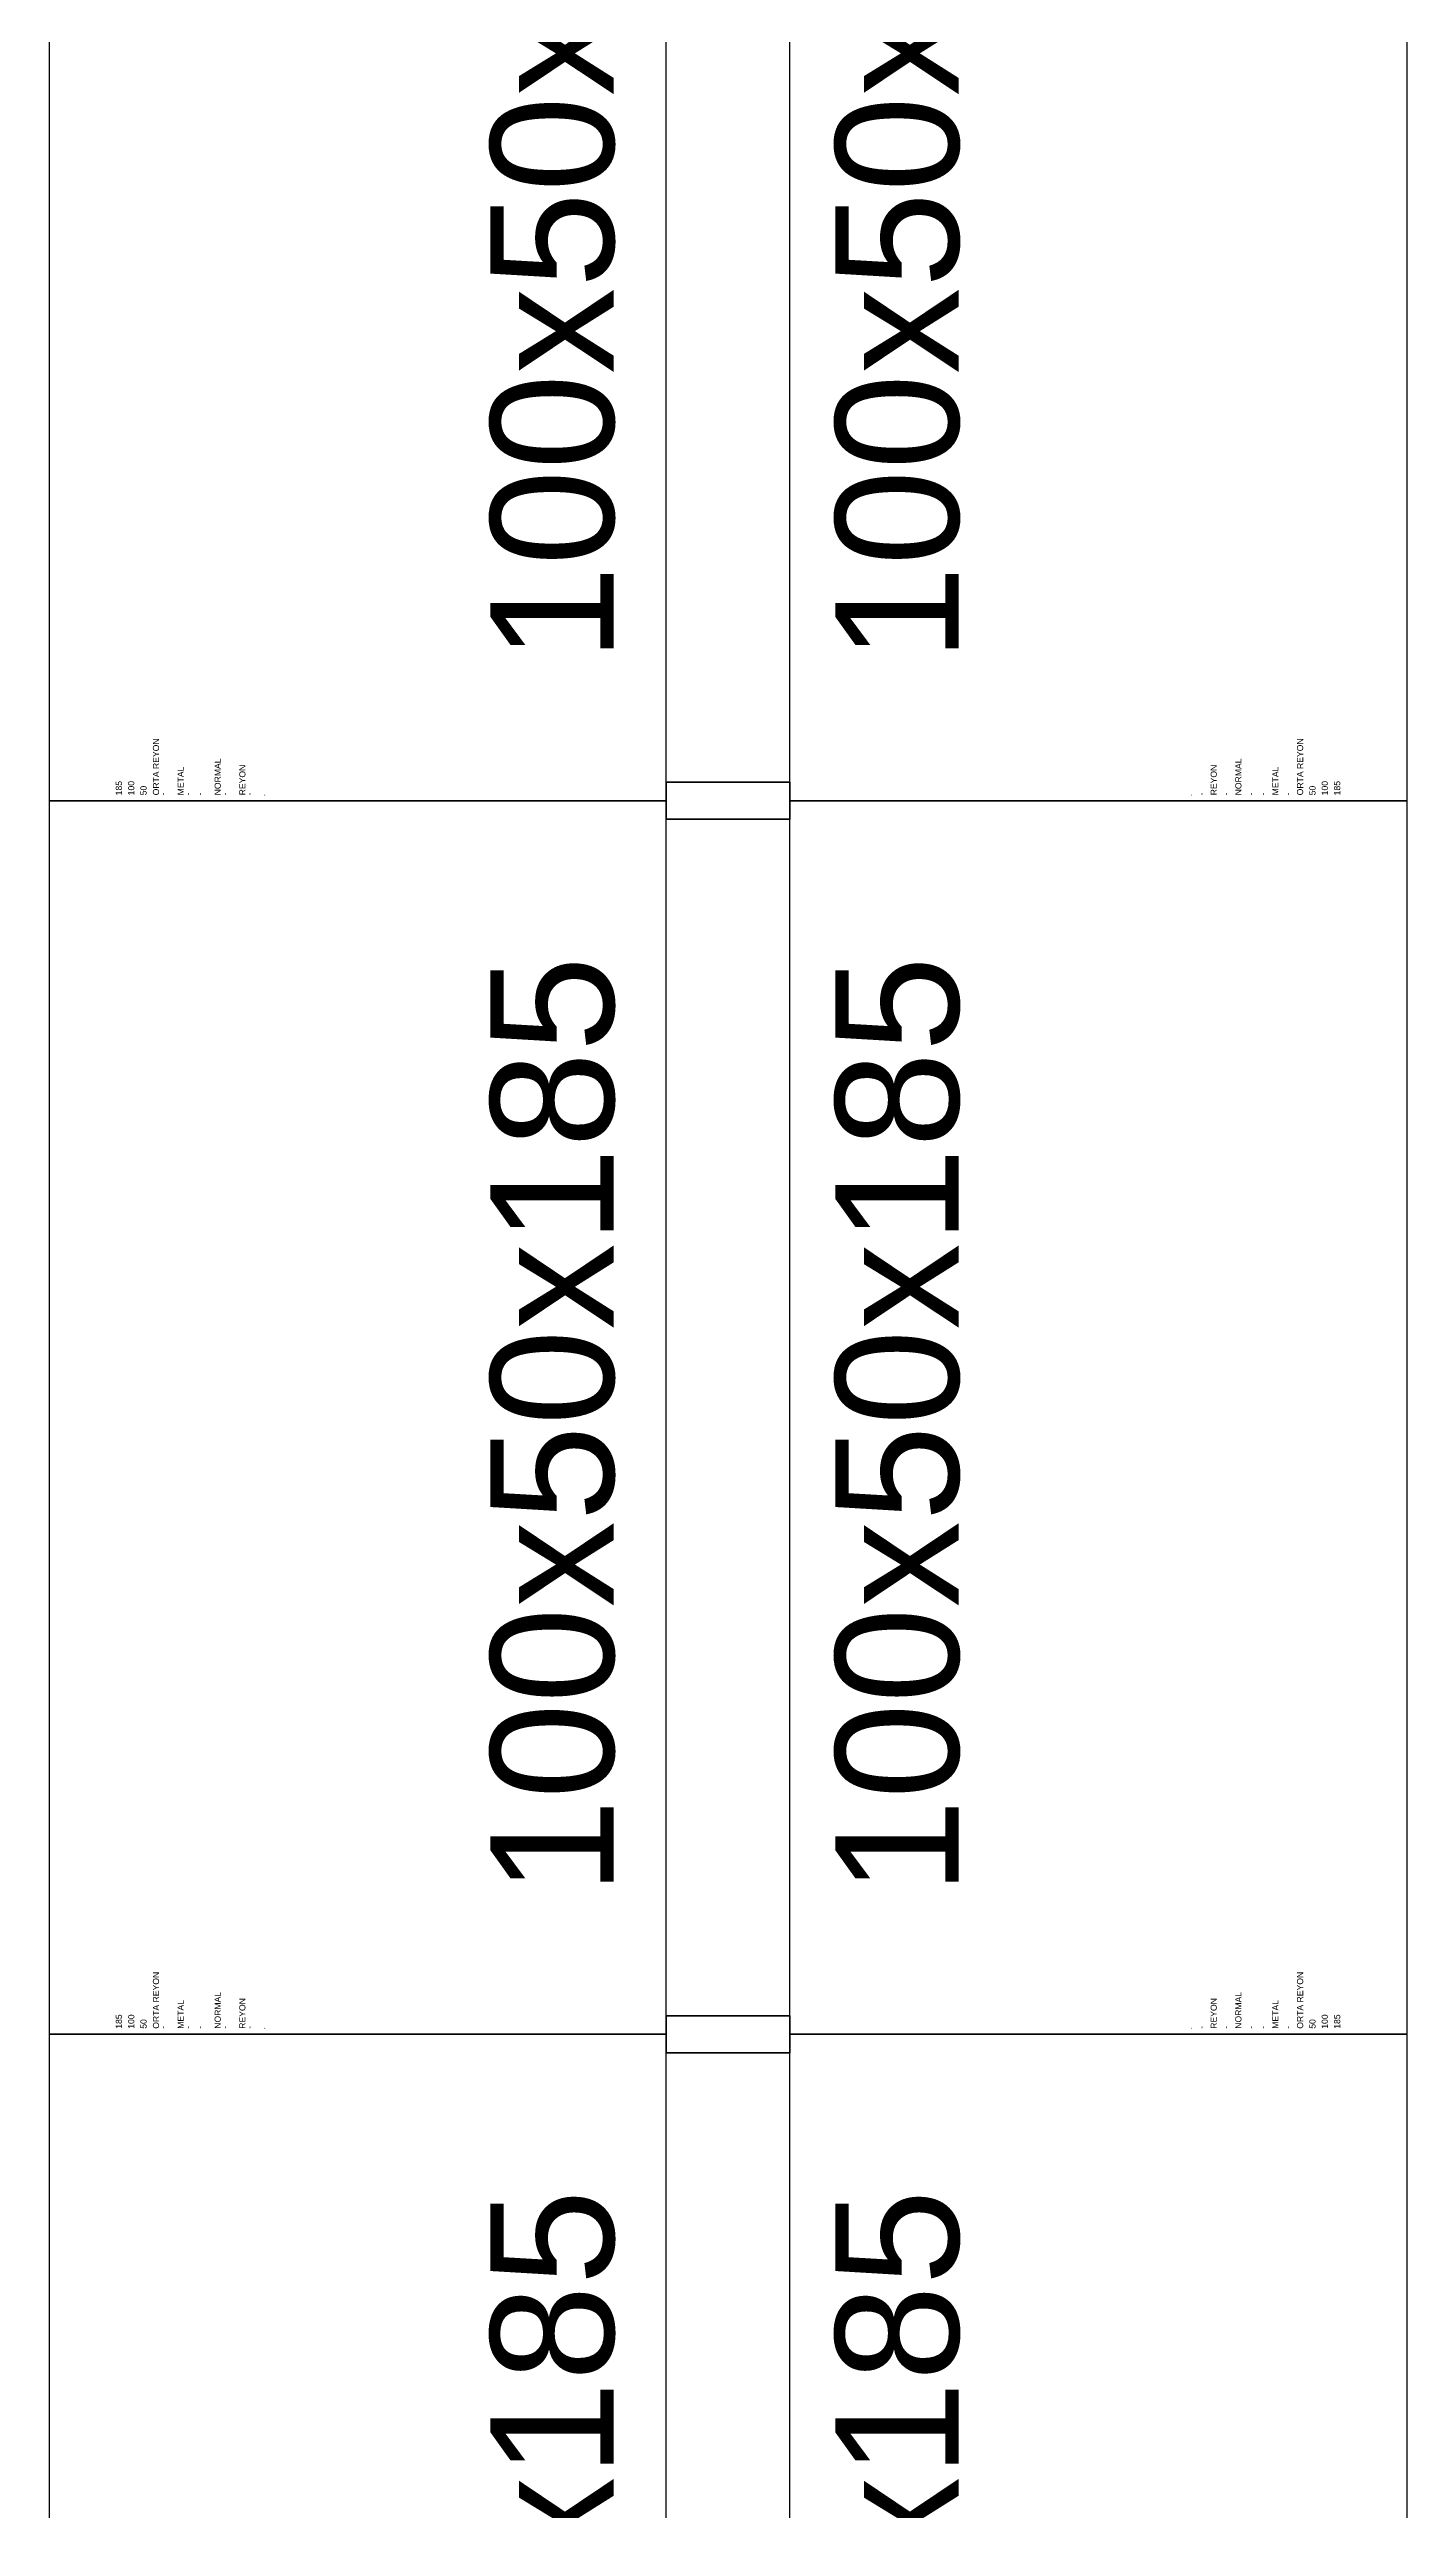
# Model space of a CAD drawing. Extents: x 2698 to 184165, y 3805 to 33846.
# Drawn here: x 163966 to 164076, y 29823.4 to 30023 of the extents above; entities that cross this region are included whole.
import ezdxf
from ezdxf.enums import TextEntityAlignment as Align

# ---------------------------------------------------------------- set-up
doc = ezdxf.new("R2010")
doc.units = 0
doc.header["$LTSCALE"] = 2
doc.layers.get('0').update_dxf_attribs({"color": 252, "linetype": 'CONTINUOUS'})
doc.layers.add('_MCA-0-MIM', color=252, linetype='CONTINUOUS', lineweight=18)
doc.layers.add('Planogram', color=252, linetype='CONTINUOUS')
doc.layers.add('reyon100', color=252, linetype='CONTINUOUS')
doc.styles.get("Standard").update_dxf_attribs({"font": 'arial.ttf'})
doc.styles.add('Text Of Place', font='swissl.ttf', dxfattribs={"height": 50})

# ---------------------------------------------------------------- blocks, each defined once
blk = doc.blocks.new('*U143')
at = {"layer": 'reyon100'}
blk.add_lwpolyline([(1.5, 50), (98.5, 50), (98.5, 60), (101.5, 60), (101.5, 50), (100, 50), (100, 0), (0, 0), (0, 50), (-1.5, 50), (-1.5, 60), (1.5, 60)], close=True, dxfattribs=at)
at = {"layer": 'Planogram'}
for tag, p, height in [('ALAN', (0.44, 16.39), 0.5), ('KILITLI', (0.44, 17.39), 0.1), ('ALT_TIP', (0.44, 14.39), 0.5), ('TIP', (0.44, 15.39), 0.5), ('ALT_TANIM', (0.44, 12.39), 0.5), ('TANIM', (0.44, 13.39), 0.5), ('YAPI', (0.44, 10.39), 0.5), ('KAPAK', (0.44, 11.39), 0.5), ('KULLANIM_SEKLI', (0.44, 9.39), 0.5), ('KULLANIM', (0.44, 8.39), 0.5), ('UZUNLUK', (0.44, 6.39), 0.5), ('DERINLIK', (0.44, 7.39), 0.5), ('YUKSEKLIK', (0.44, 5.39), 0.5)]:
    blk.add_attdef(tag, p, '', height=height, dxfattribs=at)
at = {"layer": 'reyon100', "style": 'Text Of Place'}
blk.add_text('100x50x185', height=10, dxfattribs=at).set_placement((49.35, 36.3), align=Align.CENTER)
blk = doc.blocks.new('*U136')
at = {"layer": 'reyon100'}
blk.add_lwpolyline([(1.5, 0), (98.5, 0), (98.5, -10), (101.5, -10), (101.5, 0), (100, 0), (100, 50), (0, 50), (0, 0), (-1.5, 0), (-1.5, -10), (1.5, -10)], close=True, dxfattribs=at)
at = {"layer": 'Planogram'}
for tag, p, height in [('YUKSEKLIK', (0.44, 44.61), 0.5), ('UZUNLUK', (0.44, 43.61), 0.5), ('DERINLIK', (0.44, 42.61), 0.5), ('KULLANIM', (0.44, 41.61), 0.5), ('YAPI', (0.44, 39.61), 0.5), ('KULLANIM_SEKLI', (0.44, 40.61), 0.5), ('ALT_TANIM', (0.44, 37.61), 0.5), ('KAPAK', (0.44, 38.61), 0.5), ('ALT_TIP', (0.44, 35.61), 0.5), ('TANIM', (0.44, 36.61), 0.5), ('ALAN', (0.44, 33.61), 0.5), ('TIP', (0.44, 34.61), 0.5), ('KILITLI', (0.44, 32.61), 0.1)]:
    blk.add_attdef(tag, p, '', height=height, dxfattribs=at)
at = {"layer": 'reyon100', "style": 'Text Of Place'}
blk.add_text('100x50x185', height=10, dxfattribs=at).set_placement((49.35, 4.25), align=Align.CENTER)
blk = doc.blocks.new('*U144')
at = {"layer": 'reyon100'}
blk.add_lwpolyline([(1.5, 50), (98.5, 50), (98.5, 60), (101.5, 60), (101.5, 50), (100, 50), (100, 0), (0, 0), (0, 50), (-1.5, 50), (-1.5, 60), (1.5, 60)], close=True, dxfattribs=at)
at = {"layer": 'Planogram'}
for tag, p, height in [('ALAN', (0.44, 16.39), 0.5), ('KILITLI', (0.44, 17.39), 0.1), ('ALT_TIP', (0.44, 14.39), 0.5), ('TIP', (0.44, 15.39), 0.5), ('ALT_TANIM', (0.44, 12.39), 0.5), ('TANIM', (0.44, 13.39), 0.5), ('YAPI', (0.44, 10.39), 0.5), ('KAPAK', (0.44, 11.39), 0.5), ('KULLANIM_SEKLI', (0.44, 9.39), 0.5), ('KULLANIM', (0.44, 8.39), 0.5), ('UZUNLUK', (0.44, 6.39), 0.5), ('DERINLIK', (0.44, 7.39), 0.5), ('YUKSEKLIK', (0.44, 5.39), 0.5)]:
    blk.add_attdef(tag, p, '', height=height, dxfattribs=at)
at = {"layer": 'reyon100', "style": 'Text Of Place'}
blk.add_text('100x50x185', height=10, dxfattribs=at).set_placement((49.35, 36.3), align=Align.CENTER)
blk = doc.blocks.new('*U139')
at = {"layer": 'reyon100'}
blk.add_lwpolyline([(1.5, 50), (98.5, 50), (98.5, 60), (101.5, 60), (101.5, 50), (100, 50), (100, 0), (0, 0), (0, 50), (-1.5, 50), (-1.5, 60), (1.5, 60)], close=True, dxfattribs=at)
at = {"layer": 'Planogram'}
for tag, p, height in [('ALAN', (0.44, 16.39), 0.5), ('KILITLI', (0.44, 17.39), 0.1), ('ALT_TIP', (0.44, 14.39), 0.5), ('TIP', (0.44, 15.39), 0.5), ('ALT_TANIM', (0.44, 12.39), 0.5), ('TANIM', (0.44, 13.39), 0.5), ('YAPI', (0.44, 10.39), 0.5), ('KAPAK', (0.44, 11.39), 0.5), ('KULLANIM_SEKLI', (0.44, 9.39), 0.5), ('KULLANIM', (0.44, 8.39), 0.5), ('UZUNLUK', (0.44, 6.39), 0.5), ('DERINLIK', (0.44, 7.39), 0.5), ('YUKSEKLIK', (0.44, 5.39), 0.5)]:
    blk.add_attdef(tag, p, '', height=height, dxfattribs=at)
at = {"layer": 'reyon100', "style": 'Text Of Place'}
blk.add_text('100x50x185', height=10, dxfattribs=at).set_placement((49.35, 36.3), align=Align.CENTER)
blk = doc.blocks.new('ZEMİN KAT')
at = {"layer": 'reyon100'}
ref = blk.add_blockref('*U136', (171442.6, 29962.03), dxfattribs=dict(at, rotation=90))
ref.add_attrib('ALAN', '-', (171409.06, 29962.47), dxfattribs={"layer": 'Planogram', "height": 0.5, "rotation": 90})
ref.add_attrib('KILITLI', 'H', (171410.1, 29962.47), dxfattribs={"layer": 'Planogram', "height": 0.1, "rotation": 90})
ref.add_attrib('YUKSEKLIK', '185', (171398.49, 29962.47), dxfattribs={"layer": 'Planogram', "height": 0.5, "rotation": 90})
ref.add_attrib('UZUNLUK', '100', (171399.49, 29962.47), dxfattribs={"layer": 'Planogram', "height": 0.5, "rotation": 90})
ref.add_attrib('DERINLIK', '50', (171400.49, 29962.47), dxfattribs={"layer": 'Planogram', "height": 0.5, "rotation": 90})
ref.add_attrib('KULLANIM', 'ORTA REYON', (171401.5, 29962.47), dxfattribs={"layer": 'Planogram', "height": 0.5, "rotation": 90})
ref.add_attrib('KULLANIM_SEKLI', '-', (171402.06, 29962.47), dxfattribs={"layer": 'Planogram', "height": 0.5, "rotation": 90})
ref.add_attrib('YAPI', 'METAL', (171403.5, 29962.47), dxfattribs={"layer": 'Planogram', "height": 0.5, "rotation": 90})
ref.add_attrib('KAPAK', '-', (171404.06, 29962.47), dxfattribs={"layer": 'Planogram', "height": 0.5, "rotation": 90})
ref.add_attrib('ALT_TANIM', '-', (171405.06, 29962.47), dxfattribs={"layer": 'Planogram', "height": 0.5, "rotation": 90})
ref.add_attrib('TANIM', 'NORMAL', (171406.5, 29962.47), dxfattribs={"layer": 'Planogram', "height": 0.5, "rotation": 90})
ref.add_attrib('ALT_TIP', '-', (171407.06, 29962.47), dxfattribs={"layer": 'Planogram', "height": 0.5, "rotation": 90})
ref.add_attrib('TIP', 'REYON', (171408.5, 29962.47), dxfattribs={"layer": 'Planogram', "height": 0.5, "rotation": 90})
at = {"layer": 'reyon100', "rotation": 90}
for name, p in [('*U139', (171502.6, 29962.03)), ('*U144', (171502.6, 29862.03)), ('*U143', (171502.6, 29762.03))]:
    blk.add_blockref(name, p, dxfattribs=at).add_auto_attribs({'ALAN': '-', 'KILITLI': 'H', 'YUKSEKLIK': '185', 'UZUNLUK': '100', 'DERINLIK': '50', 'KULLANIM': 'ORTA REYON', 'KULLANIM_SEKLI': '-', 'YAPI': 'METAL', 'KAPAK': '-', 'ALT_TANIM': '-', 'TANIM': 'NORMAL', 'ALT_TIP': '-', 'TIP': 'REYON'})
at = {"layer": 'reyon100'}
ref = blk.add_blockref('*U136', (171442.6, 29862.03), dxfattribs=dict(at, rotation=90))
ref.add_attrib('ALAN', '-', (171409.06, 29862.47), dxfattribs={"layer": 'Planogram', "height": 0.5, "rotation": 90})
ref.add_attrib('KILITLI', 'H', (171410.1, 29862.47), dxfattribs={"layer": 'Planogram', "height": 0.1, "rotation": 90})
ref.add_attrib('YUKSEKLIK', '185', (171398.49, 29862.47), dxfattribs={"layer": 'Planogram', "height": 0.5, "rotation": 90})
ref.add_attrib('UZUNLUK', '100', (171399.49, 29862.47), dxfattribs={"layer": 'Planogram', "height": 0.5, "rotation": 90})
ref.add_attrib('DERINLIK', '50', (171400.49, 29862.47), dxfattribs={"layer": 'Planogram', "height": 0.5, "rotation": 90})
ref.add_attrib('KULLANIM', 'ORTA REYON', (171401.5, 29862.47), dxfattribs={"layer": 'Planogram', "height": 0.5, "rotation": 90})
ref.add_attrib('KULLANIM_SEKLI', '-', (171402.06, 29862.47), dxfattribs={"layer": 'Planogram', "height": 0.5, "rotation": 90})
ref.add_attrib('YAPI', 'METAL', (171403.5, 29862.47), dxfattribs={"layer": 'Planogram', "height": 0.5, "rotation": 90})
ref.add_attrib('KAPAK', '-', (171404.06, 29862.47), dxfattribs={"layer": 'Planogram', "height": 0.5, "rotation": 90})
ref.add_attrib('ALT_TANIM', '-', (171405.06, 29862.47), dxfattribs={"layer": 'Planogram', "height": 0.5, "rotation": 90})
ref.add_attrib('TANIM', 'NORMAL', (171406.5, 29862.47), dxfattribs={"layer": 'Planogram', "height": 0.5, "rotation": 90})
ref.add_attrib('ALT_TIP', '-', (171407.06, 29862.47), dxfattribs={"layer": 'Planogram', "height": 0.5, "rotation": 90})
ref.add_attrib('TIP', 'REYON', (171408.5, 29862.47), dxfattribs={"layer": 'Planogram', "height": 0.5, "rotation": 90})
ref = blk.add_blockref('*U136', (171442.6, 29762.03), dxfattribs=dict(at, rotation=90))
ref.add_attrib('ALAN', '-', (171409.06, 29762.47), dxfattribs={"layer": 'Planogram', "height": 0.5, "rotation": 90})
ref.add_attrib('KILITLI', 'H', (171410.1, 29762.47), dxfattribs={"layer": 'Planogram', "height": 0.1, "rotation": 90})
ref.add_attrib('YUKSEKLIK', '185', (171398.49, 29762.47), dxfattribs={"layer": 'Planogram', "height": 0.5, "rotation": 90})
ref.add_attrib('UZUNLUK', '100', (171399.49, 29762.47), dxfattribs={"layer": 'Planogram', "height": 0.5, "rotation": 90})
ref.add_attrib('DERINLIK', '50', (171400.49, 29762.47), dxfattribs={"layer": 'Planogram', "height": 0.5, "rotation": 90})
ref.add_attrib('KULLANIM', 'ORTA REYON', (171401.5, 29762.47), dxfattribs={"layer": 'Planogram', "height": 0.5, "rotation": 90})
ref.add_attrib('KULLANIM_SEKLI', '-', (171402.06, 29762.47), dxfattribs={"layer": 'Planogram', "height": 0.5, "rotation": 90})
ref.add_attrib('YAPI', 'METAL', (171403.5, 29762.47), dxfattribs={"layer": 'Planogram', "height": 0.5, "rotation": 90})
ref.add_attrib('KAPAK', '-', (171404.06, 29762.47), dxfattribs={"layer": 'Planogram', "height": 0.5, "rotation": 90})
ref.add_attrib('ALT_TANIM', '-', (171405.06, 29762.47), dxfattribs={"layer": 'Planogram', "height": 0.5, "rotation": 90})
ref.add_attrib('TANIM', 'NORMAL', (171406.5, 29762.47), dxfattribs={"layer": 'Planogram', "height": 0.5, "rotation": 90})
ref.add_attrib('ALT_TIP', '-', (171407.06, 29762.47), dxfattribs={"layer": 'Planogram', "height": 0.5, "rotation": 90})
ref.add_attrib('TIP', 'REYON', (171408.5, 29762.47), dxfattribs={"layer": 'Planogram', "height": 0.5, "rotation": 90})
for tag, p in [('PLN_ID', (172923.07, 31560.21)), ('FORMAT', (174194.75, 31176.9)), ('UNITE_SAYISI', (174194.95, 31176.65)), ('PLANOGRAM_ADI', (174195.28, 31176.24)), ('GRUP', (174195.11, 31176.44)), ('PLN_ID', (173932.96, 31088.8)), ('FORMAT', (173764.03, 30846.27)), ('UNITE_SAYISI', (173764.22, 30846.03)), ('GRUP', (173764.39, 30845.81)), ('PLANOGRAM_ADI', (173764.55, 30845.61)), ('PLN_ID', (173765.43, 30824.23)), ('PLN_ID', (173999.9, 30002.66)), ('FORMAT', (170580.58, 29917.48)), ('UNITE_SAYISI', (170580.78, 29917.24)), ('PLANOGRAM_ADI', (170581.11, 29916.83)), ('GRUP', (170580.94, 29917.03)), ('PLN_ID', (170581.99, 29895.45)), ('FORMAT', (169488.77, 29510.59)), ('UNITE_SAYISI', (169488.97, 29510.35)), ('GRUP', (169489.13, 29510.13)), ('PLANOGRAM_ADI', (169489.3, 29509.94)), ('PLN_ID', (169490.17, 29488.55)), ('FORMAT', (173143.41, 29324.4)), ('UNITE_SAYISI', (173143.61, 29324.16)), ('PLANOGRAM_ADI', (173143.94, 29323.75)), ('GRUP', (173143.77, 29323.95)), ('PLN_ID', (173144.81, 29302.36))]:
    blk.add_attdef(tag, p, '', height=0.162, rotation=35.4182)
at = {"color": 252}
for tag, p in [('FORMAT', (173517.63, 30361.88)), ('UNITE_SAYISI', (173517.82, 30361.64)), ('GRUP', (173517.99, 30361.43)), ('PLANOGRAM_ADI', (173518.15, 30361.23)), ('PLN_ID', (173519.03, 30339.85)), ('FORMAT', (174014.71, 29571.22)), ('UNITE_SAYISI', (174014.9, 29570.97)), ('GRUP', (174015.07, 29570.76)), ('PLANOGRAM_ADI', (174015.23, 29570.56)), ('PLN_ID', (174016.11, 29549.18))]:
    blk.add_attdef(tag, p, '', height=0.162, rotation=35.4182, dxfattribs=at)
at = {"layer": 'Planogram'}
for tag, p, height, rotation in [('YUKSEKLIK', (172905.05, 31699.57), 0.5, 180), ('UZUNLUK', (172905.05, 31698.57), 0.5, 180), ('YUKSEKLIK', (173410.05, 31699.57), 0.5, 180), ('UZUNLUK', (173410.05, 31698.57), 0.5, 180), ('KULLANIM', (172905.05, 31696.57), 0.5, 180), ('DERINLIK', (172905.05, 31697.57), 0.5, 180), ('KULLANIM', (173410.05, 31696.57), 0.5, 180), ('DERINLIK', (173410.05, 31697.57), 0.5, 180), ('KULLANIM_SEKLI', (172905.05, 31695.57), 0.5, 180), ('YAPI', (172905.05, 31694.57), 0.5, 180), ('KULLANIM_SEKLI', (173410.05, 31695.57), 0.5, 180), ('YAPI', (173410.05, 31694.57), 0.5, 180), ('ALT_TANIM', (172905.05, 31692.57), 0.5, 180), ('KAPAK', (172905.05, 31693.57), 0.5, 180), ('ALT_TANIM', (173410.05, 31692.57), 0.5, 180), ('KAPAK', (173410.05, 31693.57), 0.5, 180), ('ALT_TIP', (172905.05, 31690.57), 0.5, 180), ('TANIM', (172905.05, 31691.57), 0.5, 180), ('ALT_TIP', (173410.05, 31690.57), 0.5, 180), ('TANIM', (173410.05, 31691.57), 0.5, 180), ('ALAN', (172905.05, 31688.57), 0.5, 180), ('TIP', (172905.05, 31689.57), 0.5, 180), ('ALAN', (173410.05, 31688.57), 0.5, 180), ('TIP', (173410.05, 31689.57), 0.5, 180), ('KILITLI', (172905.05, 31687.57), 0.1, 180), ('KILITLI', (173410.05, 31687.57), 0.1, 180), ('YUKSEKLIK', (173413.39, 31616), 0.5, 270), ('UZUNLUK', (173414.39, 31616), 0.5, 270), ('DERINLIK', (173415.39, 31616), 0.5, 270), ('KULLANIM', (173416.39, 31616), 0.5, 270), ('KULLANIM_SEKLI', (173417.39, 31616), 0.5, 270), ('YAPI', (173418.39, 31616), 0.5, 270), ('KAPAK', (173419.39, 31616), 0.5, 270), ('ALT_TANIM', (173420.39, 31616), 0.5, 270), ('TANIM', (173421.39, 31616), 0.5, 270), ('ALT_TIP', (173422.39, 31616), 0.5, 270), ('TIP', (173423.39, 31616), 0.5, 270), ('ALAN', (173424.39, 31616), 0.5, 270), ('KILITLI', (173425.39, 31616), 0.1, 270), ('YUKSEKLIK', (173511.98, 31599.42), 0.5, 180), ('UZUNLUK', (173511.98, 31598.42), 0.5, 180), ('YUKSEKLIK', (174141.98, 31599.42), 0.5, 180), ('UZUNLUK', (174141.98, 31598.42), 0.5, 180), ('KULLANIM', (173511.98, 31596.42), 0.5, 180), ('DERINLIK', (173511.98, 31597.42), 0.5, 180), ('KULLANIM', (174141.98, 31596.42), 0.5, 180), ('DERINLIK', (174141.98, 31597.42), 0.5, 180), ('KULLANIM_SEKLI', (173511.98, 31595.42), 0.5, 180), ('YAPI', (173511.98, 31594.42), 0.5, 180), ('KULLANIM_SEKLI', (174141.98, 31595.42), 0.5, 180), ('YAPI', (174141.98, 31594.42), 0.5, 180), ('ALT_TANIM', (173511.98, 31592.42), 0.5, 180), ('KAPAK', (173511.98, 31593.42), 0.5, 180), ('ALT_TANIM', (174141.98, 31592.42), 0.5, 180), ('KAPAK', (174141.98, 31593.42), 0.5, 180), ('ALT_TIP', (173511.98, 31590.42), 0.5, 180), ('TANIM', (173511.98, 31591.42), 0.5, 180), ('ALT_TIP', (174141.98, 31590.42), 0.5, 180), ('TANIM', (174141.98, 31591.42), 0.5, 180), ('ALAN', (173511.98, 31588.42), 0.5, 180), ('TIP', (173511.98, 31589.42), 0.5, 180), ('ALAN', (174141.98, 31588.42), 0.5, 180), ('TIP', (174141.98, 31589.42), 0.5, 180), ('KILITLI', (173511.98, 31587.42), 0.1, 180), ('KILITLI', (174141.98, 31587.42), 0.1, 180), ('YUKSEKLIK', (173413.39, 31517), 0.5, 270), ('UZUNLUK', (173414.39, 31517), 0.5, 270), ('DERINLIK', (173415.39, 31517), 0.5, 270), ('KULLANIM', (173416.39, 31517), 0.5, 270), ('KULLANIM_SEKLI', (173417.39, 31517), 0.5, 270), ('YAPI', (173418.39, 31517), 0.5, 270), ('KAPAK', (173419.39, 31517), 0.5, 270), ('ALT_TANIM', (173420.39, 31517), 0.5, 270), ('TANIM', (173421.39, 31517), 0.5, 270), ('ALT_TIP', (173422.39, 31517), 0.5, 270), ('TIP', (173423.39, 31517), 0.5, 270), ('ALAN', (173424.39, 31517), 0.5, 270), ('KILITLI', (173425.39, 31517), 0.1, 270), ('YUKSEKLIK', (174167.32, 31514.11), 0.5, 270), ('UZUNLUK', (174168.32, 31514.11), 0.5, 270), ('DERINLIK', (174169.32, 31514.11), 0.5, 270), ('KULLANIM', (174170.32, 31514.11), 0.5, 270), ('KULLANIM_SEKLI', (174171.32, 31514.11), 0.5, 270), ('YAPI', (174172.32, 31514.11), 0.5, 270), ('KAPAK', (174173.32, 31514.11), 0.5, 270), ('ALT_TANIM', (174174.32, 31514.11), 0.5, 270), ('TANIM', (174175.32, 31514.11), 0.5, 270), ('ALT_TIP', (174176.32, 31514.11), 0.5, 270), ('TIP', (174177.32, 31514.11), 0.5, 270), ('ALAN', (174178.32, 31514.11), 0.5, 270), ('KILITLI', (174179.32, 31514.11), 0.1, 270), ('KULLANIM_SEKLI', (174251.9, 31259.11), 0.5, 90), ('ALT_TANIM', (174248.9, 31259.11), 0.5, 90), ('YUKSEKLIK', (174255.9, 31259.11), 0.5, 90), ('ALAN', (174244.9, 31259.11), 0.5, 90), ('ALT_TIP', (174246.9, 31259.11), 0.5, 90), ('TANIM', (174247.9, 31259.11), 0.5, 90), ('KAPAK', (174249.9, 31259.11), 0.5, 90), ('KULLANIM', (174252.9, 31259.11), 0.5, 90), ('DERINLIK', (174253.9, 31259.11), 0.5, 90), ('UZUNLUK', (174254.9, 31259.11), 0.5, 90), ('KILITLI', (174243.9, 31259.11), 0.1, 90), ('TIP', (174245.9, 31259.11), 0.5, 90), ('YAPI', (174250.9, 31259.11), 0.5, 90), ('KULLANIM_SEKLI', (173992.31, 30934.24), 0.5, 90), ('ALT_TANIM', (173989.31, 30934.24), 0.5, 90), ('KULLANIM', (173993.31, 30934.24), 0.5, 90), ('UZUNLUK', (173995.31, 30934.24), 0.5, 90), ('YUKSEKLIK', (173996.31, 30934.24), 0.5, 90), ('ALAN', (173985.31, 30934.24), 0.5, 90), ('ALT_TIP', (173987.31, 30934.24), 0.5, 90), ('TANIM', (173988.31, 30934.24), 0.5, 90), ('KAPAK', (173990.31, 30934.24), 0.5, 90), ('YAPI', (173991.31, 30934.24), 0.5, 90), ('DERINLIK', (173994.31, 30934.24), 0.5, 90), ('YUKSEKLIK', (173907.74, 30934.24), 0.5, 270), ('UZUNLUK', (173908.74, 30934.24), 0.5, 270), ('DERINLIK', (173909.74, 30934.24), 0.5, 270), ('KULLANIM', (173910.74, 30934.24), 0.5, 270), ('KULLANIM_SEKLI', (173911.74, 30934.24), 0.5, 270), ('YAPI', (173912.74, 30934.24), 0.5, 270), ('KAPAK', (173913.74, 30934.24), 0.5, 270), ('ALT_TANIM', (173914.74, 30934.24), 0.5, 270), ('TANIM', (173915.74, 30934.24), 0.5, 270), ('ALT_TIP', (173916.74, 30934.24), 0.5, 270), ('TIP', (173917.74, 30934.24), 0.5, 270), ('ALAN', (173918.74, 30934.24), 0.5, 270), ('KILITLI', (173919.74, 30934.24), 0.1, 270), ('KILITLI', (173984.31, 30934.24), 0.1, 90), ('TIP', (173986.31, 30934.24), 0.5, 90), ('YUKSEKLIK', (169421.81, 30001.88), 0.5, 270), ('UZUNLUK', (169422.81, 30001.88), 0.5, 270), ('DERINLIK', (169423.81, 30001.88), 0.5, 270), ('KULLANIM', (169424.81, 30001.88), 0.5, 270), ('KULLANIM_SEKLI', (169425.81, 30001.88), 0.5, 270), ('YAPI', (169426.81, 30001.88), 0.5, 270), ('KAPAK', (169427.81, 30001.88), 0.5, 270), ('ALT_TANIM', (169428.81, 30001.88), 0.5, 270), ('TANIM', (169429.81, 30001.88), 0.5, 270), ('ALT_TIP', (169430.81, 30001.88), 0.5, 270), ('TIP', (169431.81, 30001.88), 0.5, 270), ('ALAN', (169432.81, 30001.88), 0.5, 270), ('KILITLI', (169433.81, 30001.88), 0.1, 270), ('YUKSEKLIK', (169420.38, 29996.88), 0.5, 270), ('UZUNLUK', (169421.38, 29996.88), 0.5, 270), ('DERINLIK', (169422.38, 29996.88), 0.5, 270), ('KULLANIM', (169423.38, 29996.88), 0.5, 270), ('KULLANIM_SEKLI', (169424.38, 29996.88), 0.5, 270), ('YAPI', (169425.38, 29996.88), 0.5, 270), ('KAPAK', (169426.38, 29996.88), 0.5, 270), ('ALT_TANIM', (169427.38, 29996.88), 0.5, 270), ('TANIM', (169428.38, 29996.88), 0.5, 270), ('ALT_TIP', (169429.38, 29996.88), 0.5, 270), ('TIP', (169430.38, 29996.88), 0.5, 270), ('ALAN', (169431.38, 29996.88), 0.5, 270), ('KILITLI', (169432.38, 29996.88), 0.1, 270), ('YUKSEKLIK', (169420.38, 29746.88), 0.5, 270), ('UZUNLUK', (169421.38, 29746.88), 0.5, 270), ('DERINLIK', (169422.38, 29746.88), 0.5, 270), ('KULLANIM', (169423.38, 29746.88), 0.5, 270), ('KULLANIM_SEKLI', (169424.38, 29746.88), 0.5, 270), ('YAPI', (169425.38, 29746.88), 0.5, 270), ('KAPAK', (169426.38, 29746.88), 0.5, 270), ('ALT_TANIM', (169427.38, 29746.88), 0.5, 270), ('TANIM', (169428.38, 29746.88), 0.5, 270), ('ALT_TIP', (169429.38, 29746.88), 0.5, 270), ('TIP', (169430.38, 29746.88), 0.5, 270), ('ALAN', (169431.38, 29746.88), 0.5, 270), ('KILITLI', (169432.38, 29746.88), 0.1, 270), ('YUKSEKLIK', (169421.81, 29496.88), 0.5, 270), ('UZUNLUK', (169422.81, 29496.88), 0.5, 270), ('DERINLIK', (169423.81, 29496.88), 0.5, 270), ('KULLANIM', (169424.81, 29496.88), 0.5, 270), ('KULLANIM_SEKLI', (169425.81, 29496.88), 0.5, 270), ('YAPI', (169426.81, 29496.88), 0.5, 270), ('KAPAK', (169427.81, 29496.88), 0.5, 270), ('ALT_TANIM', (169428.81, 29496.88), 0.5, 270), ('TANIM', (169429.81, 29496.88), 0.5, 270), ('ALT_TIP', (169430.81, 29496.88), 0.5, 270), ('TIP', (169431.81, 29496.88), 0.5, 270), ('ALAN', (169432.81, 29496.88), 0.5, 270), ('KILITLI', (169433.81, 29496.88), 0.1, 270)]:
    blk.add_attdef(tag, p, '', height=height, rotation=rotation, dxfattribs=at)
for tag, p, height in [('ALAN', (173761.98, 31526.63), 0.5), ('KILITLI', (173761.98, 31527.63), 0.1), ('ALT_TIP', (173761.98, 31524.63), 0.5), ('TIP', (173761.98, 31525.63), 0.5), ('ALAN', (173511.98, 31521.85), 0.5), ('KILITLI', (173511.98, 31522.85), 0.1), ('ALT_TANIM', (173761.98, 31522.63), 0.5), ('TANIM', (173761.98, 31523.63), 0.5), ('ALT_TIP', (173511.98, 31519.85), 0.5), ('TIP', (173511.98, 31520.85), 0.5), ('YAPI', (173761.98, 31520.63), 0.5), ('KAPAK', (173761.98, 31521.63), 0.5), ('ALT_TANIM', (173511.98, 31517.85), 0.5), ('TANIM', (173511.98, 31518.85), 0.5), ('KULLANIM_SEKLI', (173761.98, 31519.63), 0.5), ('KULLANIM', (173761.98, 31518.63), 0.5), ('YAPI', (173511.98, 31515.85), 0.5), ('KAPAK', (173511.98, 31516.85), 0.5), ('UZUNLUK', (173761.98, 31516.63), 0.5), ('DERINLIK', (173761.98, 31517.63), 0.5), ('KULLANIM_SEKLI', (173511.98, 31514.85), 0.5), ('KULLANIM', (173511.98, 31513.85), 0.5), ('YUKSEKLIK', (173761.98, 31515.63), 0.5), ('UZUNLUK', (173511.98, 31511.85), 0.5), ('DERINLIK', (173511.98, 31512.85), 0.5), ('YUKSEKLIK', (173511.98, 31510.85), 0.5), ('ALAN', (173279.27, 29266.91), 0.5), ('KILITLI', (173279.27, 29267.91), 0.1), ('ALT_TIP', (173279.27, 29264.91), 0.5), ('TIP', (173279.27, 29265.91), 0.5), ('ALT_TANIM', (173279.27, 29262.91), 0.5), ('TANIM', (173279.27, 29263.91), 0.5), ('YAPI', (173279.27, 29260.91), 0.5), ('KAPAK', (173279.27, 29261.91), 0.5), ('KULLANIM_SEKLI', (173279.27, 29259.91), 0.5), ('KULLANIM', (173279.27, 29258.91), 0.5), ('DERINLIK', (173279.27, 29257.91), 0.5), ('UZUNLUK', (173279.27, 29256.91), 0.5), ('YUKSEKLIK', (173279.27, 29255.91), 0.5)]:
    blk.add_attdef(tag, p, '', height=height, dxfattribs=at)
at = {"layer": 'Planogram', "color": 252}
for tag, p, height in [('KILITLI', (173023.25, 31230.96), 0.1), ('KILITLI', (173383.38, 31230.96), 0.1), ('ALAN', (173023.25, 31229.96), 0.5), ('TIP', (173023.25, 31228.96), 0.5), ('ALAN', (173383.38, 31229.96), 0.5), ('TIP', (173383.38, 31228.96), 0.5), ('ALT_TIP', (173023.25, 31227.96), 0.5), ('TANIM', (173023.25, 31226.96), 0.5), ('ALT_TIP', (173383.38, 31227.96), 0.5), ('TANIM', (173383.38, 31226.96), 0.5), ('ALT_TANIM', (173023.25, 31225.96), 0.5), ('KAPAK', (173023.25, 31224.96), 0.5), ('ALT_TANIM', (173383.38, 31225.96), 0.5), ('KAPAK', (173383.38, 31224.96), 0.5), ('YAPI', (173023.25, 31223.96), 0.5), ('KULLANIM_SEKLI', (173023.25, 31222.96), 0.5), ('YAPI', (173383.38, 31223.96), 0.5), ('KULLANIM_SEKLI', (173383.38, 31222.96), 0.5), ('KULLANIM', (173023.25, 31221.96), 0.5), ('DERINLIK', (173023.25, 31220.96), 0.5), ('KULLANIM', (173383.38, 31221.96), 0.5), ('DERINLIK', (173383.38, 31220.96), 0.5), ('YUKSEKLIK', (173023.25, 31218.96), 0.5), ('UZUNLUK', (173023.25, 31219.96), 0.5), ('YUKSEKLIK', (173383.38, 31218.96), 0.5), ('UZUNLUK', (173383.38, 31219.96), 0.5), ('KILITLI', (173023.25, 30404.96), 0.1), ('ALAN', (173023.25, 30403.96), 0.5), ('TIP', (173023.25, 30402.96), 0.5), ('ALT_TIP', (173023.25, 30401.96), 0.5), ('TANIM', (173023.25, 30400.96), 0.5), ('ALT_TANIM', (173023.25, 30399.96), 0.5), ('KAPAK', (173023.25, 30398.96), 0.5), ('YAPI', (173023.25, 30397.96), 0.5), ('KULLANIM_SEKLI', (173023.25, 30396.96), 0.5), ('KULLANIM', (173023.25, 30395.96), 0.5), ('DERINLIK', (173023.25, 30394.96), 0.5), ('YUKSEKLIK', (173023.25, 30392.96), 0.5), ('UZUNLUK', (173023.25, 30393.96), 0.5), ('KILITLI', (173385.25, 30354.96), 0.1), ('ALAN', (173385.25, 30353.96), 0.5), ('TIP', (173385.25, 30352.96), 0.5), ('ALT_TIP', (173385.25, 30351.96), 0.5), ('TANIM', (173385.25, 30350.96), 0.5), ('ALT_TANIM', (173385.25, 30349.96), 0.5), ('KAPAK', (173385.25, 30348.96), 0.5), ('YAPI', (173385.25, 30347.96), 0.5), ('KULLANIM_SEKLI', (173385.25, 30346.96), 0.5), ('KULLANIM', (173385.25, 30345.96), 0.5), ('DERINLIK', (173385.25, 30344.96), 0.5), ('YUKSEKLIK', (173385.25, 30342.96), 0.5), ('UZUNLUK', (173385.25, 30343.96), 0.5)]:
    blk.add_attdef(tag, p, '', height=height, dxfattribs=at)
for tag, p, height, rotation in [('YUKSEKLIK', (173386.68, 31217.53), 0.5, 270), ('UZUNLUK', (173387.68, 31217.53), 0.5, 270), ('DERINLIK', (173388.68, 31217.53), 0.5, 270), ('KULLANIM', (173389.68, 31217.53), 0.5, 270), ('KULLANIM_SEKLI', (173390.68, 31217.53), 0.5, 270), ('YAPI', (173391.68, 31217.53), 0.5, 270), ('KAPAK', (173392.68, 31217.53), 0.5, 270), ('ALT_TANIM', (173393.68, 31217.53), 0.5, 270), ('TANIM', (173394.68, 31217.53), 0.5, 270), ('ALT_TIP', (173395.68, 31217.53), 0.5, 270), ('TIP', (173396.68, 31217.53), 0.5, 270), ('ALAN', (173397.68, 31217.53), 0.5, 270), ('KILITLI', (173398.68, 31217.53), 0.1, 270), ('KULLANIM_SEKLI', (173103.83, 31032.53), 0.5, 90), ('KULLANIM_SEKLI', (173202.83, 31032.53), 0.5, 90), ('ALT_TANIM', (173100.83, 31032.53), 0.5, 90), ('KULLANIM', (173104.83, 31032.53), 0.5, 90), ('DERINLIK', (173105.83, 31032.53), 0.5, 90), ('UZUNLUK', (173106.83, 31032.53), 0.5, 90), ('YUKSEKLIK', (173107.83, 31032.53), 0.5, 90), ('ALT_TANIM', (173199.83, 31032.53), 0.5, 90), ('KULLANIM', (173203.83, 31032.53), 0.5, 90), ('DERINLIK', (173204.83, 31032.53), 0.5, 90), ('UZUNLUK', (173205.83, 31032.53), 0.5, 90), ('YUKSEKLIK', (173206.83, 31032.53), 0.5, 90), ('ALAN', (173096.83, 31032.53), 0.5, 90), ('TIP', (173097.83, 31032.53), 0.5, 90), ('ALT_TIP', (173098.83, 31032.53), 0.5, 90), ('TANIM', (173099.83, 31032.53), 0.5, 90), ('KAPAK', (173101.83, 31032.53), 0.5, 90), ('YAPI', (173102.83, 31032.53), 0.5, 90), ('ALAN', (173195.83, 31032.53), 0.5, 90), ('TIP', (173196.83, 31032.53), 0.5, 90), ('ALT_TIP', (173197.83, 31032.53), 0.5, 90), ('TANIM', (173198.83, 31032.53), 0.5, 90), ('KAPAK', (173200.83, 31032.53), 0.5, 90), ('YAPI', (173201.83, 31032.53), 0.5, 90), ('KILITLI', (173095.83, 31032.53), 0.1, 90), ('KILITLI', (173194.83, 31032.53), 0.1, 90), ('YUKSEKLIK', (173386.68, 31007.53), 0.5, 270), ('UZUNLUK', (173387.68, 31007.53), 0.5, 270), ('DERINLIK', (173388.68, 31007.53), 0.5, 270), ('KULLANIM', (173389.68, 31007.53), 0.5, 270), ('KULLANIM_SEKLI', (173390.68, 31007.53), 0.5, 270), ('YAPI', (173391.68, 31007.53), 0.5, 270), ('KAPAK', (173392.68, 31007.53), 0.5, 270), ('ALT_TANIM', (173393.68, 31007.53), 0.5, 270), ('TANIM', (173394.68, 31007.53), 0.5, 270), ('ALT_TIP', (173395.68, 31007.53), 0.5, 270), ('TIP', (173396.68, 31007.53), 0.5, 270), ('ALAN', (173397.68, 31007.53), 0.5, 270), ('KILITLI', (173398.68, 31007.53), 0.1, 270), ('KULLANIM_SEKLI', (173564.83, 30868.53), 0.5, 90), ('ALT_TANIM', (173561.83, 30868.53), 0.5, 90), ('KULLANIM', (173565.83, 30868.53), 0.5, 90), ('DERINLIK', (173566.83, 30868.53), 0.5, 90), ('UZUNLUK', (173567.83, 30868.53), 0.5, 90), ('YUKSEKLIK', (173568.83, 30868.53), 0.5, 90), ('ALAN', (173557.83, 30868.53), 0.5, 90), ('ALT_TIP', (173559.83, 30868.53), 0.5, 90), ('TANIM', (173560.83, 30868.53), 0.5, 90), ('KAPAK', (173562.83, 30868.53), 0.5, 90), ('YAPI', (173563.83, 30868.53), 0.5, 90), ('YUKSEKLIK', (173485.68, 30868.53), 0.5, 270), ('UZUNLUK', (173486.68, 30868.53), 0.5, 270), ('DERINLIK', (173487.68, 30868.53), 0.5, 270), ('KULLANIM', (173488.68, 30868.53), 0.5, 270), ('KULLANIM_SEKLI', (173489.68, 30868.53), 0.5, 270), ('YAPI', (173490.68, 30868.53), 0.5, 270), ('KAPAK', (173491.68, 30868.53), 0.5, 270), ('ALT_TANIM', (173492.68, 30868.53), 0.5, 270), ('TANIM', (173493.68, 30868.53), 0.5, 270), ('ALT_TIP', (173494.68, 30868.53), 0.5, 270), ('TIP', (173495.68, 30868.53), 0.5, 270), ('ALAN', (173496.68, 30868.53), 0.5, 270), ('KILITLI', (173497.68, 30868.53), 0.1, 270), ('KILITLI', (173556.83, 30868.53), 0.1, 90), ('TIP', (173558.83, 30868.53), 0.5, 90), ('KULLANIM_SEKLI', (173103.83, 30847.53), 0.5, 90), ('KULLANIM_SEKLI', (173202.83, 30847.53), 0.5, 90), ('ALT_TIP', (173098.83, 30847.53), 0.5, 90), ('ALT_TANIM', (173100.83, 30847.53), 0.5, 90), ('KAPAK', (173101.83, 30847.53), 0.5, 90), ('KULLANIM', (173104.83, 30847.53), 0.5, 90), ('DERINLIK', (173105.83, 30847.53), 0.5, 90), ('UZUNLUK', (173106.83, 30847.53), 0.5, 90), ('YUKSEKLIK', (173107.83, 30847.53), 0.5, 90), ('ALT_TIP', (173197.83, 30847.53), 0.5, 90), ('ALT_TANIM', (173199.83, 30847.53), 0.5, 90), ('KAPAK', (173200.83, 30847.53), 0.5, 90), ('KULLANIM', (173203.83, 30847.53), 0.5, 90), ('DERINLIK', (173204.83, 30847.53), 0.5, 90), ('UZUNLUK', (173205.83, 30847.53), 0.5, 90), ('YUKSEKLIK', (173206.83, 30847.53), 0.5, 90), ('KILITLI', (173095.83, 30847.53), 0.1, 90), ('ALAN', (173096.83, 30847.53), 0.5, 90), ('TIP', (173097.83, 30847.53), 0.5, 90), ('TANIM', (173099.83, 30847.53), 0.5, 90), ('YAPI', (173102.83, 30847.53), 0.5, 90), ('KILITLI', (173194.83, 30847.53), 0.1, 90), ('ALAN', (173195.83, 30847.53), 0.5, 90), ('TIP', (173196.83, 30847.53), 0.5, 90), ('TANIM', (173198.83, 30847.53), 0.5, 90), ('YAPI', (173201.83, 30847.53), 0.5, 90), ('KULLANIM_SEKLI', (173103.83, 30662.53), 0.5, 90), ('KULLANIM_SEKLI', (173202.83, 30662.53), 0.5, 90), ('ALT_TANIM', (173100.83, 30662.53), 0.5, 90), ('YUKSEKLIK', (173107.83, 30662.53), 0.5, 90), ('ALT_TANIM', (173199.83, 30662.53), 0.5, 90), ('YUKSEKLIK', (173206.83, 30662.53), 0.5, 90), ('ALAN', (173096.83, 30662.53), 0.5, 90), ('ALT_TIP', (173098.83, 30662.53), 0.5, 90), ('TANIM', (173099.83, 30662.53), 0.5, 90), ('KAPAK', (173101.83, 30662.53), 0.5, 90), ('KULLANIM', (173104.83, 30662.53), 0.5, 90), ('DERINLIK', (173105.83, 30662.53), 0.5, 90), ('UZUNLUK', (173106.83, 30662.53), 0.5, 90), ('ALAN', (173195.83, 30662.53), 0.5, 90), ('ALT_TIP', (173197.83, 30662.53), 0.5, 90), ('TANIM', (173198.83, 30662.53), 0.5, 90), ('KAPAK', (173200.83, 30662.53), 0.5, 90), ('KULLANIM', (173203.83, 30662.53), 0.5, 90), ('DERINLIK', (173204.83, 30662.53), 0.5, 90), ('UZUNLUK', (173205.83, 30662.53), 0.5, 90), ('KILITLI', (173095.83, 30662.53), 0.1, 90), ('TIP', (173097.83, 30662.53), 0.5, 90), ('YAPI', (173102.83, 30662.53), 0.5, 90), ('KILITLI', (173194.83, 30662.53), 0.1, 90), ('TIP', (173196.83, 30662.53), 0.5, 90), ('YAPI', (173201.83, 30662.53), 0.5, 90), ('YUKSEKLIK', (173485.68, 30658.53), 0.5, 270), ('UZUNLUK', (173486.68, 30658.53), 0.5, 270), ('DERINLIK', (173487.68, 30658.53), 0.5, 270), ('KULLANIM', (173488.68, 30658.53), 0.5, 270), ('KULLANIM_SEKLI', (173489.68, 30658.53), 0.5, 270), ('YAPI', (173490.68, 30658.53), 0.5, 270), ('KAPAK', (173491.68, 30658.53), 0.5, 270), ('ALT_TANIM', (173492.68, 30658.53), 0.5, 270), ('TANIM', (173493.68, 30658.53), 0.5, 270), ('ALT_TIP', (173494.68, 30658.53), 0.5, 270), ('TIP', (173495.68, 30658.53), 0.5, 270), ('ALAN', (173496.68, 30658.53), 0.5, 270), ('KILITLI', (173497.68, 30658.53), 0.1, 270), ('KULLANIM_SEKLI', (173465.83, 30612.53), 0.5, 90), ('ALT_TANIM', (173462.83, 30612.53), 0.5, 90), ('YUKSEKLIK', (173469.83, 30612.53), 0.5, 90), ('ALAN', (173458.83, 30612.53), 0.5, 90), ('ALT_TIP', (173460.83, 30612.53), 0.5, 90), ('TANIM', (173461.83, 30612.53), 0.5, 90), ('KAPAK', (173463.83, 30612.53), 0.5, 90), ('KULLANIM', (173466.83, 30612.53), 0.5, 90), ('DERINLIK', (173467.83, 30612.53), 0.5, 90), ('UZUNLUK', (173468.83, 30612.53), 0.5, 90), ('KILITLI', (173457.83, 30612.53), 0.1, 90), ('TIP', (173459.83, 30612.53), 0.5, 90), ('YAPI', (173464.83, 30612.53), 0.5, 90), ('KULLANIM_SEKLI', (173103.83, 30477.53), 0.5, 90), ('KULLANIM_SEKLI', (173202.83, 30477.53), 0.5, 90), ('ALT_TANIM', (173100.83, 30477.53), 0.5, 90), ('KULLANIM', (173104.83, 30477.53), 0.5, 90), ('DERINLIK', (173105.83, 30477.53), 0.5, 90), ('UZUNLUK', (173106.83, 30477.53), 0.5, 90), ('YUKSEKLIK', (173107.83, 30477.53), 0.5, 90), ('ALT_TANIM', (173199.83, 30477.53), 0.5, 90), ('KULLANIM', (173203.83, 30477.53), 0.5, 90), ('DERINLIK', (173204.83, 30477.53), 0.5, 90), ('UZUNLUK', (173205.83, 30477.53), 0.5, 90), ('YUKSEKLIK', (173206.83, 30477.53), 0.5, 90), ('ALAN', (173096.83, 30477.53), 0.5, 90), ('TIP', (173097.83, 30477.53), 0.5, 90), ('ALT_TIP', (173098.83, 30477.53), 0.5, 90), ('TANIM', (173099.83, 30477.53), 0.5, 90), ('KAPAK', (173101.83, 30477.53), 0.5, 90), ('YAPI', (173102.83, 30477.53), 0.5, 90), ('ALAN', (173195.83, 30477.53), 0.5, 90), ('TIP', (173196.83, 30477.53), 0.5, 90), ('ALT_TIP', (173197.83, 30477.53), 0.5, 90), ('TANIM', (173198.83, 30477.53), 0.5, 90), ('KAPAK', (173200.83, 30477.53), 0.5, 90), ('YAPI', (173201.83, 30477.53), 0.5, 90), ('KILITLI', (173095.83, 30477.53), 0.1, 90), ('KILITLI', (173194.83, 30477.53), 0.1, 90), ('KULLANIM_SEKLI', (173465.83, 30427.53), 0.5, 90), ('ALT_TANIM', (173462.83, 30427.53), 0.5, 90), ('KULLANIM', (173466.83, 30427.53), 0.5, 90), ('DERINLIK', (173467.83, 30427.53), 0.5, 90), ('UZUNLUK', (173468.83, 30427.53), 0.5, 90), ('YUKSEKLIK', (173469.83, 30427.53), 0.5, 90), ('ALAN', (173458.83, 30427.53), 0.5, 90), ('ALT_TIP', (173460.83, 30427.53), 0.5, 90), ('TANIM', (173461.83, 30427.53), 0.5, 90), ('KAPAK', (173463.83, 30427.53), 0.5, 90), ('YAPI', (173464.83, 30427.53), 0.5, 90), ('KILITLI', (173457.83, 30427.53), 0.1, 90), ('TIP', (173459.83, 30427.53), 0.5, 90), ('YUKSEKLIK', (173408.09, 29970.54), 0.5, 270), ('UZUNLUK', (173409.09, 29970.54), 0.5, 270), ('DERINLIK', (173410.09, 29970.54), 0.5, 270), ('KULLANIM', (173411.09, 29970.54), 0.5, 270), ('KULLANIM_SEKLI', (173412.09, 29970.54), 0.5, 270), ('YAPI', (173413.09, 29970.54), 0.5, 270), ('KAPAK', (173414.09, 29970.54), 0.5, 270), ('ALT_TANIM', (173415.09, 29970.54), 0.5, 270), ('TANIM', (173416.09, 29970.54), 0.5, 270), ('ALT_TIP', (173417.09, 29970.54), 0.5, 270), ('TIP', (173418.09, 29970.54), 0.5, 270), ('ALAN', (173419.09, 29970.54), 0.5, 270), ('KILITLI', (173420.09, 29970.54), 0.1, 270), ('YUKSEKLIK', (173494.09, 29970.54), 0.5, 270), ('UZUNLUK', (173495.09, 29970.54), 0.5, 270), ('DERINLIK', (173496.09, 29970.54), 0.5, 270), ('KULLANIM', (173497.09, 29970.54), 0.5, 270), ('KULLANIM_SEKLI', (173498.09, 29970.54), 0.5, 270), ('YAPI', (173499.09, 29970.54), 0.5, 270), ('KAPAK', (173500.09, 29970.54), 0.5, 270), ('ALT_TANIM', (173501.09, 29970.54), 0.5, 270), ('TANIM', (173502.09, 29970.54), 0.5, 270), ('ALT_TIP', (173503.09, 29970.54), 0.5, 270), ('TIP', (173504.09, 29970.54), 0.5, 270), ('ALAN', (173505.09, 29970.54), 0.5, 270), ('KILITLI', (173506.09, 29970.54), 0.1, 270), ('KULLANIM_SEKLI', (174064.45, 29449.65), 0.5, 90), ('ALT_TANIM', (174061.45, 29449.65), 0.5, 90), ('KULLANIM', (174065.45, 29449.65), 0.5, 90), ('DERINLIK', (174066.45, 29449.65), 0.5, 90), ('UZUNLUK', (174067.45, 29449.65), 0.5, 90), ('YUKSEKLIK', (174068.45, 29449.65), 0.5, 90), ('ALAN', (174057.45, 29449.65), 0.5, 90), ('TIP', (174058.45, 29449.65), 0.5, 90), ('ALT_TIP', (174059.45, 29449.65), 0.5, 90), ('TANIM', (174060.45, 29449.65), 0.5, 90), ('KAPAK', (174062.45, 29449.65), 0.5, 90), ('YAPI', (174063.45, 29449.65), 0.5, 90), ('KILITLI', (174056.45, 29449.65), 0.1, 90)]:
    blk.add_attdef(tag, p, '', height=height, rotation=rotation, dxfattribs=at)

msp = doc.modelspace()

# ---------------------------------------------------------------- block references
at = {"layer": '_MCA-0-MIM'}
msp.add_blockref('ZEMİN KAT', (-7426.56, 0), dxfattribs=at)

doc.saveas('drawing.dxf')
